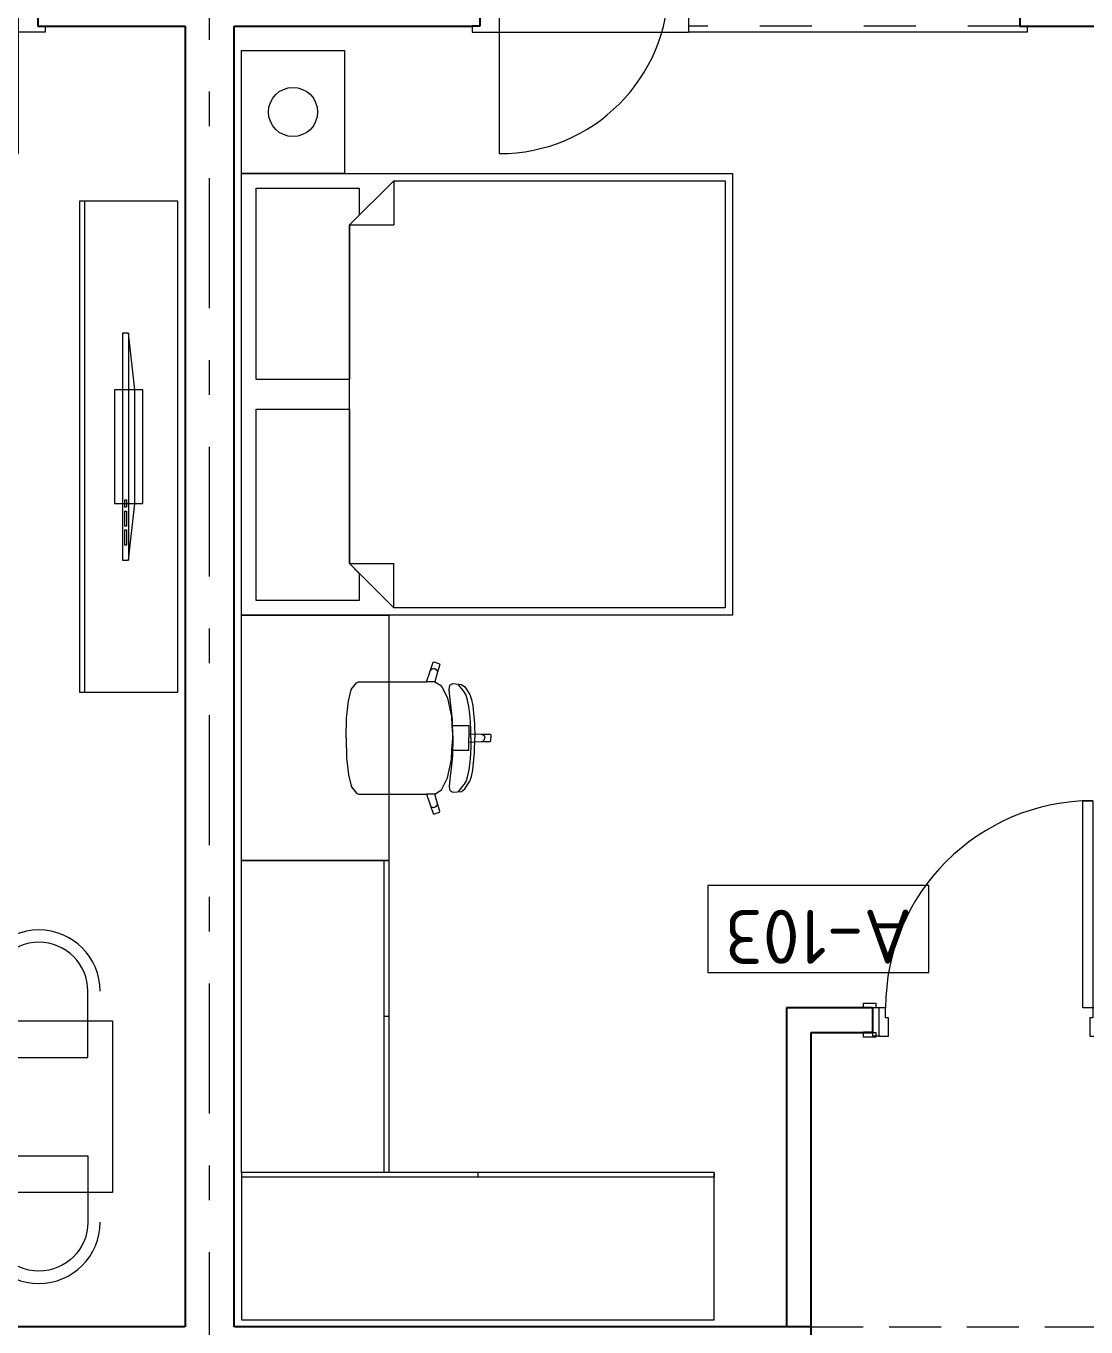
# Model space of a CAD drawing. Header units: millimetres. Extents: x 18162 to 3540582, y 72188 to 247925.
# Drawn here: x 662763 to 667081, y 91246 to 96546 of the extents above; entities that cross this region are included whole.
import ezdxf
from ezdxf.enums import TextEntityAlignment as Align

# ---------------------------------------------------------------- set-up
doc = ezdxf.new("R2010")
doc.units = ezdxf.units.MM
doc.header["$MEASUREMENT"] = 0
doc.set_wipeout_variables(frame=1)
for name, pattern in [('Dashed', [423.333333, 211.666667, -211.666667]), ('Double Dashed', [1093.611073, 529.166651, -211.666656, 141.111112, -211.666656]), ('Hidden Line', [317.5, 211.666667, -105.833333]), ('Wipeout_Contour', [1000, 0, -1000])]:
    doc.linetypes.add(name, pattern=pattern)
for name, color, linetype in [('Archicad Doors', 7, 'Continuous'), ('Archicad Windows', 7, 'Continuous'), ('Archicad Zone Stamps', 7, 'Continuous'), ('Interior - Furniture', 7, 'Continuous'), ('Model Unit - Zone A', 7, 'Continuous'), ('Structural - Bearing', 7, 'Continuous'), ('Structural - Grid', 7, 'Continuous')]:
    doc.layers.add(name, color=color, linetype=linetype)
doc.styles.add('GENERATED_STYLE_2', font='')
doc.styles.add('GENERATED_STYLE_3', font='', dxfattribs={"width": 0.8})
doc.styles.get('GENERATED_STYLE_2').set_extended_font_data('ISOCPEUR MON')
doc.styles.get('GENERATED_STYLE_3').set_extended_font_data('ISOCPEUR MON')

# ---------------------------------------------------------------- blocks, each defined once
blk = doc.blocks.new('Унтлагын өрөө_A-103_69_3', base_point=(666734.2, 93614.8))
at = {"layer": 'Archicad Zone Stamps', "color": 7, "linetype": 'Continuous', "lineweight": 5}
for p, q in [((666441.1, 93044.8), (665541.1, 93044.8)), ((665541.1, 93044.8), (665541.1, 92690)), ((666441.1, 92690), (666441.1, 93044.8)), ((665541.1, 92690), (666441.1, 92690))]:
    blk.add_line(p, q, dxfattribs=at)
at = {"layer": 'Archicad Zone Stamps', "color": 7, "lineweight": 5, "style": 'GENERATED_STYLE_2'}
for tag, p in [('DUMMY_861', (665606.9, 92725.5)), ('ROOM_NUMBER', (665991.1, 92725.5))]:
    blk.add_attdef(tag, text='', height=220, rotation=180, dxfattribs=at).set_placement(p, align=Align.TOP_CENTER)
blk = doc.blocks.new('Terrace Door 01 27[37]_3', base_point=(636137.8, 0))
at = {"layer": 'Archicad Windows', "color": 7, "linetype": 'Continuous', "lineweight": 13}
for p, q in [((664611.3, 97090.7), (665461.3, 97090.7)), ((664611.3, 97090.7), (664611.3, 96995.7)), ((666811.3, 97090.7), (665461.3, 97090.7)), ((665461.3, 97090.7), (665461.3, 96795.7)), ((666811.3, 97090.7), (666811.3, 96995.7)), ((666811.3, 96795.7), (664611.3, 96795.7)), ((664611.3, 96795.7), (664611.3, 96735.7)), ((664711.3, 96795.7), (664711.3, 96775.7)), ((665361.3, 96795.7), (665361.3, 96775.7)), ((665461.3, 96795.7), (665461.3, 96735.7)), ((666711.3, 96795.7), (666711.3, 96735.7)), ((666811.3, 96795.7), (666811.3, 96735.7)), ((664611.3, 96735.7), (664691.3, 96735.7)), ((664771.3, 96775.7), (664771.3, 96715.7)), ((665301.3, 96745.7), (664771.3, 96745.7)), ((665301.3, 96775.7), (665301.3, 96715.7)), ((665461.3, 96735.7), (665381.3, 96735.7)), ((666711.3, 96765.7), (665461.3, 96765.7)), ((665461.3, 96735.7), (665461.3, 96520.7)), ((665461.3, 96735.7), (665461.3, 96520.7)), ((666711.3, 96735.7), (665461.3, 96735.7)), ((666811.3, 96735.7), (666711.3, 96735.7)), ((664691.3, 96715.7), (664691.3, 96025.7)), ((664581.3, 96545.7), (664581.3, 96520.7)), ((664581.3, 96520.7), (665461.3, 96520.7)), ((666841.3, 96520.7), (665461.3, 96520.7)), ((666841.3, 96545.7), (666841.3, 96520.7))]:
    blk.add_line(p, q, dxfattribs=at)
at = {"layer": 'Archicad Windows', "color": 7, "linetype": 'Dashed', "lineweight": 13}
for p, q in [((666811.3, 96995.7), (665461.3, 96995.7)), ((666811.3, 96545.7), (665461.3, 96545.7))]:
    blk.add_line(p, q, dxfattribs=at)
at = {"layer": 'Archicad Windows', "color": 7, "linetype": 'Continuous', "lineweight": 13, "flags": 128}
for points in [[(664771.3, 96775.7), (664771.3, 96715.7), (664691.3, 96715.7), (664691.3, 96775.7)], [(665301.3, 96775.7), (665301.3, 96715.7), (664771.3, 96715.7), (664771.3, 96775.7)], [(665381.3, 96775.7), (665381.3, 96715.7), (665301.3, 96715.7), (665301.3, 96775.7)]]:
    blk.add_lwpolyline(points, close=True, dxfattribs=at)
at = {"layer": 'Archicad Windows', "color": 7, "linetype": 'Continuous', "lineweight": 13}
blk.add_arc((664691.3, 96715.7), 690, 270, 0, dxfattribs=at)
blk = doc.blocks.new('Terrace Door 01 27[38]_3', base_point=(636137.8, 0))
at = {"layer": 'Archicad Windows', "color": 7, "linetype": 'Continuous', "lineweight": 13}
for p, q in [((660611.3, 97090.7), (661961.3, 97090.7)), ((660611.3, 97090.7), (660611.3, 96995.7)), ((661961.3, 97090.7), (661961.3, 96795.7)), ((662811.3, 97090.7), (661961.3, 97090.7)), ((662811.3, 97090.7), (662811.3, 96995.7)), ((660611.3, 96795.7), (662811.3, 96795.7)), ((660611.3, 96795.7), (660611.3, 96735.7)), ((660711.3, 96795.7), (660711.3, 96735.7)), ((661961.3, 96795.7), (661961.3, 96735.7)), ((662061.3, 96795.7), (662061.3, 96775.7)), ((662711.3, 96795.7), (662711.3, 96775.7)), ((662811.3, 96795.7), (662811.3, 96735.7)), ((660611.3, 96735.7), (660711.3, 96735.7)), ((660711.3, 96765.7), (661961.3, 96765.7)), ((660711.3, 96735.7), (661961.3, 96735.7)), ((661961.3, 96735.7), (661961.3, 96520.7)), ((661961.3, 96735.7), (661961.3, 96520.7)), ((661961.3, 96735.7), (662041.3, 96735.7)), ((662121.3, 96775.7), (662121.3, 96715.7)), ((662121.3, 96745.7), (662651.3, 96745.7)), ((662651.3, 96775.7), (662651.3, 96715.7)), ((662811.3, 96735.7), (662731.3, 96735.7)), ((662731.3, 96715.7), (662731.3, 96025.7)), ((660581.3, 96545.7), (660581.3, 96520.7)), ((660581.3, 96520.7), (661961.3, 96520.7)), ((662841.3, 96520.7), (661961.3, 96520.7)), ((662841.3, 96545.7), (662841.3, 96520.7))]:
    blk.add_line(p, q, dxfattribs=at)
at = {"layer": 'Archicad Windows', "color": 7, "linetype": 'Dashed', "lineweight": 13}
for p, q in [((660611.3, 96995.7), (661961.3, 96995.7)), ((660611.3, 96545.7), (661961.3, 96545.7))]:
    blk.add_line(p, q, dxfattribs=at)
at = {"layer": 'Archicad Windows', "color": 7, "linetype": 'Continuous', "lineweight": 13, "flags": 128}
for points in [[(662041.3, 96775.7), (662041.3, 96715.7), (662121.3, 96715.7), (662121.3, 96775.7)], [(662121.3, 96775.7), (662121.3, 96715.7), (662651.3, 96715.7), (662651.3, 96775.7)], [(662651.3, 96775.7), (662651.3, 96715.7), (662731.3, 96715.7), (662731.3, 96775.7)]]:
    blk.add_lwpolyline(points, close=True, dxfattribs=at)
at = {"layer": 'Archicad Windows', "color": 7, "linetype": 'Continuous', "lineweight": 13}
blk.add_arc((662731.3, 96715.7), 690, 180, 270, dxfattribs=at)
blk = doc.blocks.new('Rectangular Door Opening 27[84]_3', base_point=(636137.8, 0))
at = {"layer": 'Archicad Doors', "color": 7, "linetype": 'Hidden Line', "lineweight": 13}
for p, q in [((665961.3, 91245.7), (667161.3, 91245.7)), ((665961.3, 91045.7), (665961.3, 91245.7)), ((667161.3, 91045.7), (667161.3, 91245.7)), ((665961.3, 91045.7), (667161.3, 91045.7))]:
    blk.add_line(p, q, dxfattribs=at)
blk = doc.blocks.new('Door 27[98]_3', base_point=(636137.8, 0))
at = {"layer": 'Archicad Doors', "color": 7, "linetype": 'Continuous', "lineweight": 13}
for p, q in [((667068.8, 92545.7), (667068.8, 93389.7)), ((667068.8, 93389.7), (667108.8, 93389.7)), ((667108.8, 93389.7), (667108.8, 92545.7)), ((666174.8, 92545.7), (666174.8, 92564.7)), ((666174.8, 92564.7), (666224.8, 92564.7)), ((666224.8, 92545.7), (666174.8, 92545.7)), ((666211.8, 92545.7), (666174.8, 92545.7)), ((666211.8, 92545.7), (666174.8, 92545.7)), ((666236.8, 92545.7), (666211.8, 92545.7)), ((666211.8, 92545.7), (666211.8, 92430.7)), ((666211.8, 92545.7), (666211.8, 92445.7)), ((666211.8, 92545.7), (666211.8, 92445.7)), ((666224.8, 92564.7), (666224.8, 92545.7)), ((666264.8, 92545.7), (666236.8, 92545.7)), ((666236.8, 92545.7), (666236.8, 92430.7)), ((666264.8, 92505.7), (666264.8, 92545.7)), ((667108.8, 92545.7), (667068.8, 92545.7)), ((667136.8, 92545.7), (667108.8, 92545.7)), ((667108.8, 92545.7), (667108.8, 92505.7)), ((667136.8, 92545.7), (667161.8, 92545.7)), ((667136.8, 92430.7), (667136.8, 92545.7)), ((667148.8, 92564.7), (667198.8, 92564.7)), ((667148.8, 92545.7), (667148.8, 92564.7)), ((667198.8, 92545.7), (667148.8, 92545.7)), ((667161.8, 92545.7), (667161.8, 92430.7)), ((667161.8, 92545.7), (667161.8, 92445.7)), ((667161.8, 92545.7), (667161.8, 92445.7)), ((667161.8, 92545.7), (667198.8, 92545.7)), ((667161.8, 92545.7), (667198.8, 92545.7)), ((667198.8, 92564.7), (667198.8, 92545.7)), ((666276.8, 92505.7), (666264.8, 92505.7)), ((666276.8, 92430.7), (666276.8, 92505.7)), ((667108.8, 92505.7), (667096.8, 92505.7)), ((667096.8, 92505.7), (667096.8, 92430.7)), ((666174.8, 92426.7), (666174.8, 92445.7)), ((666174.8, 92445.7), (666224.8, 92445.7)), ((666211.8, 92445.7), (666174.8, 92445.7)), ((666211.8, 92445.7), (666174.8, 92445.7)), ((666224.8, 92445.7), (666224.8, 92426.7)), ((667148.8, 92445.7), (667198.8, 92445.7)), ((667148.8, 92426.7), (667148.8, 92445.7)), ((667161.8, 92445.7), (667198.8, 92445.7)), ((667161.8, 92445.7), (667198.8, 92445.7)), ((667198.8, 92445.7), (667198.8, 92426.7)), ((666224.8, 92426.7), (666174.8, 92426.7)), ((666236.8, 92430.7), (666211.8, 92430.7)), ((666236.8, 92430.7), (666276.8, 92430.7)), ((667096.8, 92430.7), (667136.8, 92430.7)), ((667136.8, 92430.7), (667161.8, 92430.7)), ((667198.8, 92426.7), (667148.8, 92426.7))]:
    blk.add_line(p, q, dxfattribs=at)
blk.add_arc((667108.8, 92545.7), 844, 90, 180, dxfattribs=at)
blk = doc.blocks.new('Bed Layout 27[277]_3', base_point=(663641, 95045.4))
at = {"layer": 'Interior - Furniture', "color": 7, "linetype": 'Continuous', "lineweight": 5}
for p, q in [((663641, 95945.4), (663641, 96445.4)), ((663641, 96445.4), (664061, 96445.4)), ((664061, 96445.4), (664061, 95945.4)), ((664061, 95945.4), (663641, 95945.4)), ((663641, 94145.4), (663641, 95945.4)), ((663641, 95945.4), (665641, 95945.4)), ((665641, 95945.4), (665641, 94145.4)), ((664081, 95735.4), (664261, 95915.4)), ((664261, 95915.4), (665611, 95915.4)), ((664261, 95915.4), (664261, 95735.4)), ((665611, 95915.4), (665611, 95045.4)), ((664081, 95045.4), (664081, 95735.4)), ((664081, 95735.4), (664261, 95735.4)), ((664081, 94355.4), (664081, 95045.4)), ((665611, 95045.4), (665611, 94175.4)), ((664261, 94175.4), (664081, 94355.4)), ((664081, 94355.4), (664261, 94355.4)), ((664261, 94175.4), (664261, 94355.4)), ((665641, 94145.4), (663641, 94145.4)), ((665611, 94175.4), (664261, 94175.4))]:
    blk.add_line(p, q, dxfattribs=at)
at = {"layer": 'Interior - Furniture', "color": 7, "linetype": 'Continuous', "lineweight": 5, "flags": 128}
blk.add_lwpolyline([(663851, 96095.4, -1), (663851, 96295.4, -1)], format="xyb", close=True, dxfattribs=at)
for points in [[(664081, 95105.4), (663701, 95105.4), (663701, 95885.4), (664121, 95885.4), (664121, 95775.4), (664081, 95735.4)], [(664081, 94355.4), (664121, 94315.4), (664121, 94205.4), (663701, 94205.4), (663701, 94985.4), (664081, 94985.4)]]:
    blk.add_lwpolyline(points, close=True, dxfattribs=at)
blk = doc.blocks.new('Office Workstation Solo 27[278]_3', base_point=(663641, 93145.4))
at = {"layer": 'Interior - Furniture', "color": 7, "linetype": 'Continuous', "lineweight": 5}
for p, q in [((664394.1, 93874.6), (664409.8, 93918)), ((664409.8, 93918), (664421.2, 93953.4)), ((664409.8, 93918), (664412.6, 93923.2)), ((664412.6, 93923.2), (664417.2, 93926.8)), ((664417.2, 93926.8), (664422.8, 93928.4)), ((664421.2, 93953.4), (664424.9, 93955.4)), ((664422.8, 93928.4), (664428.6, 93927.7)), ((664424.9, 93955.4), (664447.7, 93947.9)), ((664428.6, 93927.7), (664433.7, 93924.8)), ((664433.7, 93924.8), (664437.3, 93920.2)), ((664437.3, 93920.2), (664438.9, 93914.5)), ((664449.6, 93944.1), (664438.2, 93908.7)), ((664447.7, 93947.9), (664449.6, 93944.1)), ((664088.1, 93843.3), (664109.3, 93870.1)), ((664109.3, 93870.1), (664117.9, 93874.6)), ((664117.9, 93874.6), (664148.9, 93874.6)), ((664148.9, 93874.6), (664185, 93874.6)), ((664185, 93874.6), (664394.1, 93874.6)), ((664428.3, 93874.6), (664394.1, 93874.6)), ((664428.3, 93874.6), (664428.5, 93874.5)), ((664438.2, 93908.7), (664428.5, 93874.5)), ((664428.5, 93874.5), (664456.4, 93857.2)), ((664438.9, 93914.5), (664438.2, 93908.7)), ((664489.9, 93860.1), (664501.5, 93866.8)), ((664501.5, 93866.8), (664537.6, 93863.5)), ((664527, 93860.4), (664524.4, 93864.1)), ((664537.6, 93863.5), (664550.8, 93852.9)), ((664076.5, 93795.2), (664087.2, 93841.2)), ((664087.2, 93841.2), (664088.1, 93843.3)), ((664456.4, 93857.2), (664480.2, 93807.5)), ((664486.9, 93842.8), (664489.9, 93860.1)), ((664489.5, 93813.9), (664486.9, 93842.8)), ((664495.3, 93768.6), (664489.5, 93813.9)), ((664532.2, 93854.1), (664527, 93860.4)), ((664538.3, 93845.1), (664532.2, 93854.1)), ((664548.4, 93833.4), (664538.3, 93845.1)), ((664556.1, 93820.2), (664548.4, 93833.4)), ((664550.8, 93852.9), (664570.8, 93821.9)), ((664562.3, 93799.8), (664556.1, 93820.2)), ((664570.8, 93821.9), (664578.1, 93802)), ((664069.4, 93726.5), (664076.5, 93795.2)), ((664480.2, 93807.5), (664496.1, 93733.1)), ((664500, 93717.7), (664495.3, 93768.6)), ((664567.3, 93773.9), (664562.3, 93799.8)), ((664571, 93743.9), (664567.3, 93773.9)), ((664578.1, 93802), (664582.9, 93776.1)), ((664582.9, 93776.1), (664589.9, 93702.9)), ((664066.8, 93645.4), (664069.3, 93725.4)), ((664069.3, 93725.4), (664069.4, 93726.5)), ((664496.1, 93733.1), (664498.4, 93695.7)), ((664502.3, 93645.4), (664500, 93717.7)), ((664573.5, 93711.5), (664571, 93743.9)), ((664575, 93678.1), (664573.5, 93711.5)), ((664498.4, 93695.7), (664501.6, 93645.4)), ((664498.4, 93695.7), (664537.2, 93695.7)), ((664537.2, 93695.7), (664567.1, 93695.7)), ((664567.1, 93695.7), (664567.1, 93662.3)), ((664567.1, 93662.3), (664567.1, 93645.4)), ((664567.1, 93662.3), (664616.9, 93660.5)), ((664575.5, 93645.4), (664575, 93678.1)), ((664589.9, 93702.9), (664592.1, 93645.4)), ((664616.9, 93660.5), (664622.7, 93659.3)), ((664616.9, 93660.5), (664653.8, 93660.5)), ((664622.7, 93659.3), (664627.5, 93656)), ((664627.5, 93656), (664630.7, 93651.1)), ((664630.7, 93651.1), (664631.9, 93645.4)), ((664653.8, 93660.5), (664656.8, 93657.4)), ((664656.8, 93657.4), (664656.8, 93645.4)), ((664066.8, 93645.4), (664069.3, 93565.3)), ((664498.4, 93595.1), (664501.6, 93645.4)), ((664502.3, 93645.4), (664500, 93573.1)), ((664567.1, 93628.5), (664567.1, 93645.4)), ((664567.1, 93628.5), (664616.9, 93630.3)), ((664567.1, 93595.1), (664567.1, 93628.5)), ((664575, 93612.7), (664573.5, 93579.3)), ((664575.5, 93645.4), (664575, 93612.7)), ((664589.9, 93587.9), (664592.1, 93645.4)), ((664616.9, 93630.3), (664622.7, 93631.4)), ((664616.9, 93630.3), (664653.8, 93630.3)), ((664622.7, 93631.4), (664627.5, 93634.7)), ((664627.5, 93634.7), (664630.7, 93639.6)), ((664630.7, 93639.6), (664631.9, 93645.4)), ((664653.8, 93630.3), (664656.8, 93633.3)), ((664656.8, 93633.3), (664656.8, 93645.4)), ((664069.3, 93565.3), (664069.4, 93564.3)), ((664069.4, 93564.3), (664076.5, 93495.5)), ((664480.2, 93483.3), (664496.1, 93557.6)), ((664500, 93573.1), (664495.3, 93522.1)), ((664496.1, 93557.6), (664498.4, 93595.1)), ((664498.4, 93595.1), (664537.2, 93595.1)), ((664537.2, 93595.1), (664567.1, 93595.1)), ((664571, 93546.8), (664567.3, 93516.8)), ((664573.5, 93579.3), (664571, 93546.8)), ((664582.9, 93514.7), (664589.9, 93587.9)), ((664076.5, 93495.5), (664087.2, 93449.6)), ((664495.3, 93522.1), (664489.5, 93476.8)), ((664567.3, 93516.8), (664562.3, 93490.9)), ((664578.1, 93488.8), (664582.9, 93514.7)), ((664087.2, 93449.6), (664088.1, 93447.4)), ((664088.1, 93447.4), (664109.3, 93420.6)), ((664456.4, 93433.6), (664480.2, 93483.3)), ((664489.5, 93476.8), (664486.9, 93447.9)), ((664486.9, 93447.9), (664489.9, 93430.7)), ((664538.3, 93445.6), (664532.2, 93436.6)), ((664548.4, 93457.4), (664538.3, 93445.6)), ((664556.1, 93470.6), (664548.4, 93457.4)), ((664550.8, 93437.8), (664570.8, 93468.8)), ((664562.3, 93490.9), (664556.1, 93470.6)), ((664570.8, 93468.8), (664578.1, 93488.8)), ((664109.3, 93420.6), (664117.9, 93416.1)), ((664117.9, 93416.1), (664148.9, 93416.1)), ((664148.9, 93416.1), (664185, 93416.1)), ((664185, 93416.1), (664394.1, 93416.1)), ((664428.3, 93416.1), (664394.1, 93416.1)), ((664394.1, 93416.1), (664409.8, 93372.7)), ((664428.3, 93416.1), (664428.5, 93416.2)), ((664428.5, 93416.2), (664456.4, 93433.6)), ((664438.2, 93382.1), (664428.5, 93416.2)), ((664489.9, 93430.7), (664501.5, 93424)), ((664501.5, 93424), (664537.6, 93427.3)), ((664527, 93430.4), (664524.4, 93426.6)), ((664532.2, 93436.6), (664527, 93430.4)), ((664537.6, 93427.3), (664550.8, 93437.8)), ((664409.8, 93372.7), (664412.6, 93367.6)), ((664409.8, 93372.7), (664421.2, 93337.3)), ((664412.6, 93367.6), (664417.2, 93363.9)), ((664417.2, 93363.9), (664422.8, 93362.3)), ((664421.2, 93337.3), (664424.9, 93335.4)), ((664422.8, 93362.3), (664428.6, 93363)), ((664424.9, 93335.4), (664447.7, 93342.8)), ((664428.6, 93363), (664433.7, 93365.9)), ((664433.7, 93365.9), (664437.3, 93370.5)), ((664437.3, 93370.5), (664438.9, 93376.2)), ((664438.9, 93376.2), (664438.2, 93382.1)), ((664449.6, 93346.6), (664438.2, 93382.1)), ((664447.7, 93342.8), (664449.6, 93346.6))]:
    blk.add_line(p, q, dxfattribs=at)
at = {"layer": 'Interior - Furniture', "color": 7, "linetype": 'Continuous', "lineweight": 5, "flags": 128}
blk.add_lwpolyline([(663641, 93145.4), (663641, 94145.4), (664241, 94145.4), (664241, 93145.4)], close=True, dxfattribs=at)
blk = doc.blocks.new('Cupboard 27[279]_3', base_point=(664241, 93145.4))
at = {"layer": 'Interior - Furniture', "color": 7, "linetype": 'Continuous', "lineweight": 5}
for p, q in [((664221, 93145.4), (664221, 91875.4)), ((664241, 93145.4), (664221, 93145.4)), ((664241, 92510.4), (664221, 92510.4))]:
    blk.add_line(p, q, dxfattribs=at)
at = {"layer": 'Interior - Furniture', "color": 7, "linetype": 'Continuous', "lineweight": 5, "flags": 128}
blk.add_lwpolyline([(664241, 93145.4), (664241, 91875.4), (663641, 91875.4), (663641, 93145.4)], close=True, dxfattribs=at)
blk = doc.blocks.new('Cupboard 27[280]_3', base_point=(665566, 91875.4))
at = {"layer": 'Interior - Furniture', "color": 7, "linetype": 'Continuous', "lineweight": 5}
for p, q in [((665566, 91855.4), (663641, 91855.4)), ((664603.5, 91875.4), (664603.5, 91855.4)), ((665566, 91875.4), (665566, 91855.4))]:
    blk.add_line(p, q, dxfattribs=at)
at = {"layer": 'Interior - Furniture', "color": 7, "linetype": 'Continuous', "lineweight": 5, "flags": 128}
blk.add_lwpolyline([(665566, 91875.4), (663641, 91875.4), (663641, 91275.4), (665566, 91275.4)], close=True, dxfattribs=at)
blk = doc.blocks.new('Dining Table Rectangle 27[281]_3', base_point=(662515.4, 92143.1))
at = {"layer": 'Interior - Furniture', "color": 7, "linetype": 'Continuous', "lineweight": 5, "flags": 128}
for points in [[(662015.4, 92343.1), (662415.4, 92343.1), (662415.4, 92613.1, 1), (662015.4, 92613.1)], [(662615.4, 92343.1), (663015.4, 92343.1), (663015.4, 92613.1, 1), (662615.4, 92613.1)], [(662015.4, 91943.1), (662415.4, 91943.1), (662415.4, 91673.1, -1), (662015.4, 91673.1)], [(662615.4, 91943.1), (663015.4, 91943.1), (663015.4, 91673.1, -1), (662615.4, 91673.1)]]:
    blk.add_lwpolyline(points, format="xyb", close=True, dxfattribs=at)
blk.add_lwpolyline([(661915.4, 92493.1), (663115.4, 92493.1), (663115.4, 91793.1), (661915.4, 91793.1)], close=True, dxfattribs=at)
at = {"layer": 'Interior - Furniture', "color": 7, "linetype": 'Continuous', "lineweight": 5}
for centre, start, end in [((662215.4, 92613.1), 0, 180), ((662815.4, 92613.1), 0, 180), ((662215.4, 91673.1), 180, 0), ((662815.4, 91673.1), 180, 0)]:
    blk.add_arc(centre, 250, start, end, dxfattribs=at)
blk = doc.blocks.new('TV Stand Mounted 27[286]_3', base_point=(662981.3, 95832))
at = {"layer": 'Interior - Furniture', "color": 7, "linetype": 'Continuous', "lineweight": 5}
blk.add_line((663001.3, 95832), (663001.3, 93832), dxfattribs=at)
at = {"layer": 'Interior - Furniture', "color": 7, "linetype": 'Continuous', "lineweight": 5, "flags": 128}
blk.add_lwpolyline([(662981.3, 95832), (662981.3, 93832), (663381.3, 93832), (663381.3, 95832)], close=True, dxfattribs=at)
blk = doc.blocks.new('Flat Panel TV 27[287]_3', base_point=(663156.3, 95294.7))
at = {"layer": 'Interior - Furniture', "color": 7, "linetype": 'Continuous', "lineweight": 5}
for p, q in [((663181.3, 95294.7), (663181.3, 94369.2)), ((663166.3, 94585.2), (663166.3, 94616)), ((663166.3, 94616), (663172.6, 94616)), ((663172.6, 94616), (663172.6, 94585.2)), ((663172.6, 94585.2), (663166.3, 94585.2)), ((663166.3, 94508), (663166.3, 94569.7)), ((663166.3, 94569.7), (663172.6, 94569.7)), ((663172.6, 94569.7), (663172.6, 94508)), ((663172.6, 94508), (663166.3, 94508)), ((663166.3, 94430.9), (663166.3, 94492.6)), ((663166.3, 94492.6), (663172.6, 94492.6)), ((663172.6, 94492.6), (663172.6, 94430.9)), ((663172.6, 94430.9), (663166.3, 94430.9))]:
    blk.add_line(p, q, dxfattribs=at)
at = {"layer": 'Interior - Furniture', "color": 7, "linetype": 'Continuous', "lineweight": 5, "flags": 128}
for points in [[(663156.3, 95294.7), (663156.3, 94369.2), (663181.3, 94369.2), (663206.3, 94600.6), (663206.3, 95063.4), (663181.3, 95294.7)], [(663123.5, 95063.4), (663123.5, 94600.6), (663239.2, 94600.6), (663239.2, 95063.4)]]:
    blk.add_lwpolyline(points, close=True, dxfattribs=at)
blk = doc.blocks.new('Standard grid marker[335]_3', base_point=(663511.3, 72524.1))
at = {"layer": 'Structural - Grid', "color": 13, "linetype": 'Double Dashed', "lineweight": 13}
blk.add_line((663511.3, 73524.1), (663511.3, 100185.5), dxfattribs=at)
at = {"layer": 'Structural - Grid', "color": 13, "lineweight": 13, "style": 'GENERATED_STYLE_3'}
blk.add_attdef('AC_MarkerText_1', text='', height=250, rotation=180, dxfattribs=at).set_placement((663511.3, 101360.5), align=Align.TOP_CENTER)

msp = doc.modelspace()

# ---------------------------------------------------------------- linework, layer by layer
at = {"layer": 'Structural - Bearing', "color": 7, "linetype": 'Continuous', "lineweight": 25}
for p, q in [((662811.3, 96995.7), (662811.3, 96545.7)), ((664611.3, 96995.7), (664611.3, 96545.7)), ((666811.3, 96995.7), (666811.3, 96545.7)), ((662811.3, 96545.7), (662841.3, 96545.7)), ((664611.3, 96545.7), (664581.3, 96545.7)), ((666811.3, 96545.7), (666841.3, 96545.7)), ((665961.3, 91045.7), (665961.3, 91245.7))]:
    msp.add_line(p, q, dxfattribs=at)
at = {"layer": 'Structural - Bearing', "color": 7, "linetype": 'Continuous', "lineweight": 25, "flags": 128}
for points in [[(662841.3, 96545.7), (663411.3, 96545.7)], [(663611.3, 96545.7), (664581.3, 96545.7)], [(666841.3, 96545.7), (667411.3, 96545.7)], [(663411.3, 91245.7), (661911.3, 91245.7)], [(665961.3, 91245.7), (663611.3, 91245.7)]]:
    msp.add_lwpolyline(points, dxfattribs=at)

# ---------------------------------------------------------------- block references
at = {"layer": 'Archicad Doors', "color": 7, "linetype": 'Hidden Line', "lineweight": 13}
msp.add_blockref('Rectangular Door Opening 27[84]_3', (636137.8, 0), dxfattribs=at)
at = {"layer": 'Archicad Windows', "color": 7, "linetype": 'Continuous', "lineweight": 13}
for name in ['Terrace Door 01 27[38]_3', 'Terrace Door 01 27[37]_3']:
    msp.add_blockref(name, (636137.8, 0), dxfattribs=at)
at = {"layer": 'Interior - Furniture', "color": 7, "linetype": 'Continuous', "lineweight": 5}
for name, p in [('Bed Layout 27[277]_3', (663641, 95045.4)), ('TV Stand Mounted 27[286]_3', (662981.3, 95832)), ('Flat Panel TV 27[287]_3', (663156.3, 95294.7)), ('Office Workstation Solo 27[278]_3', (663641, 93145.4)), ('Cupboard 27[279]_3', (664241, 93145.4)), ('Dining Table Rectangle 27[281]_3', (662515.4, 92143.1)), ('Cupboard 27[280]_3', (665566, 91875.4))]:
    msp.add_blockref(name, p, dxfattribs=at)
at = {"layer": 'Model Unit - Zone A', "color": 7, "linetype": 'Continuous', "lineweight": 5}
msp.add_blockref('Унтлагын өрөө_A-103_69_3', (666734.2, 93614.8), dxfattribs=at).add_auto_attribs({'ROOM_NUMBER': 'A-103'})

# ---------------------------------------------------------------- wipeouts: each hides what was drawn before it
at = {"color": 254, "linetype": 'Wipeout_Contour', "lineweight": 0, "ltscale": 2016857.550488181}
msp.add_wipeout([(665861.3, 92445.7), (665961.3, 92445.7), (665861.3, 92545.7)], dxfattribs=at).dxf.layer = 'Structural - Bearing'

# ---------------------------------------------------------------- next in the draw order: wipeouts: each hides what was drawn before it
at = {"color": 254, "linetype": 'Wipeout_Contour', "lineweight": 0, "ltscale": 2679757.676944362}
msp.add_wipeout([(663611.3, 96545.7), (663411.3, 96545.7), (663411.3, 88445.7), (663611.3, 88445.7)], dxfattribs=at).dxf.layer = 'Structural - Bearing'
at = {"color": 254, "linetype": 'Wipeout_Contour', "lineweight": 0, "ltscale": 2016969.504645591}
msp.add_wipeout([(665861.3, 92545.7), (665961.3, 92445.7), (665961.3, 92545.7)], dxfattribs=at).dxf.layer = 'Structural - Bearing'

# ---------------------------------------------------------------- next in the draw order: linework, layer by layer
at = {"layer": 'Structural - Bearing', "color": 7, "linetype": 'Continuous', "lineweight": 25, "flags": 128}
for points in [[(663411.3, 96545.7), (663411.3, 91245.7)], [(663611.3, 91245.7), (663611.3, 96545.7)], [(665861.3, 92545.7), (665861.3, 92445.7)]]:
    msp.add_lwpolyline(points, dxfattribs=at)

# ---------------------------------------------------------------- next in the draw order: block references
at = {"layer": 'Structural - Grid', "color": 13, "linetype": 'Continuous', "lineweight": 13}
msp.add_blockref('Standard grid marker[335]_3', (663511.3, 72524.1), dxfattribs=at)

# ---------------------------------------------------------------- next in the draw order: wipeouts: each hides what was drawn before it
at = {"color": 254, "linetype": 'Wipeout_Contour', "lineweight": 0, "ltscale": 2689912.351068466}
msp.add_wipeout([(665961.3, 92445.7), (666211.8, 92445.7), (666211.8, 92545.7), (665961.3, 92545.7)], dxfattribs=at).dxf.layer = 'Structural - Bearing'

# ---------------------------------------------------------------- next in the draw order: linework, layer by layer
at = {"layer": 'Structural - Bearing', "color": 7, "linetype": 'Continuous', "lineweight": 25}
for p, q in [((666211.8, 92545.7), (666174.8, 92545.7)), ((666211.8, 92545.7), (666211.8, 92445.7)), ((666211.8, 92445.7), (666174.8, 92445.7))]:
    msp.add_line(p, q, dxfattribs=at)
at = {"layer": 'Structural - Bearing', "color": 7, "linetype": 'Continuous', "lineweight": 25, "flags": 128}
for points in [[(666211.8, 92545.7), (665861.3, 92545.7)], [(665961.3, 92445.7), (666211.8, 92445.7)]]:
    msp.add_lwpolyline(points, dxfattribs=at)

# ---------------------------------------------------------------- next in the draw order: block references
at = {"layer": 'Archicad Doors', "color": 7, "linetype": 'Continuous', "lineweight": 13}
msp.add_blockref('Door 27[98]_3', (636137.8, 0), dxfattribs=at)

# ---------------------------------------------------------------- next in the draw order: wipeouts: each hides what was drawn before it
at = {"color": 254, "linetype": 'Wipeout_Contour', "lineweight": 0, "ltscale": 2688862.604862027}
msp.add_wipeout([(665861.3, 92445.7), (665861.3, 91245.7), (665961.3, 91245.7), (665961.3, 92445.7)], dxfattribs=at).dxf.layer = 'Structural - Bearing'

# ---------------------------------------------------------------- next in the draw order: linework, layer by layer
at = {"layer": 'Structural - Bearing', "color": 7, "linetype": 'Continuous', "lineweight": 25, "flags": 128}
for points in [[(665861.3, 92445.7), (665861.3, 91245.7)], [(665961.3, 91245.7), (665961.3, 92445.7)], [(665961.3, 91245.7), (665861.3, 91245.7)]]:
    msp.add_lwpolyline(points, dxfattribs=at)

doc.saveas('drawing.dxf')
